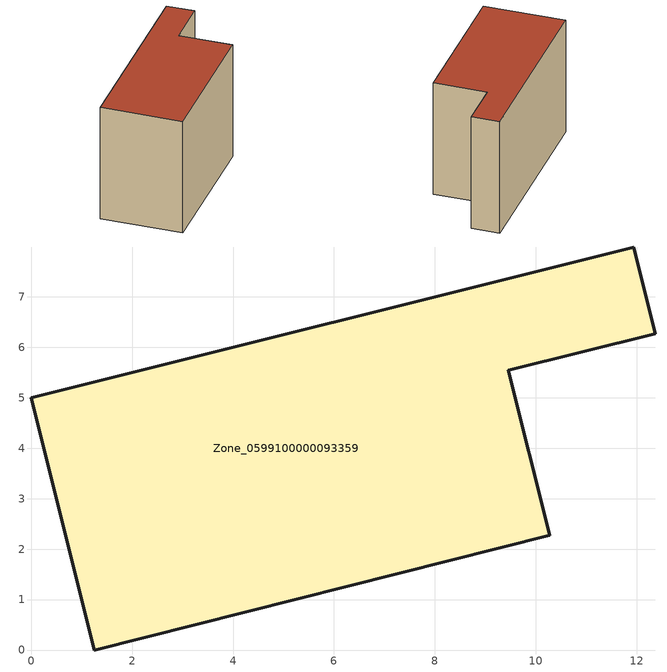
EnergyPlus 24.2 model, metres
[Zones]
Zone_0599100000093359
 floor ground (C_G): 1.25,0 0,5 11.94,7.99 12.37,6.27 9.46,5.55 10.28,2.27 z0
 wall outside (C_F): 12.37,6.27 11.94,7.99 0,5 1.25,0 10.28,2.27 9.46,5.55 12.37,6.27 z0:7.64
 roof outside (C_R): 10.28,2.27 9.46,5.55 12.37,6.27 11.94,7.99 0,5 1.25,0 z7.64
[BUILDING]
Pand.0599100000093359: North Axis=0; Terrain=City; Loads Convergence Tolerance Value=0.04; Temperature Convergence Tolerance Value=0.4; Solar Distribution=FullExterior; Maximum Number of Warmup Days=25; Minimum Number of Warmup Days=1
[Site:Location]
Rotterdam.The.Hague.AP_ZH_NLD Design_Conditions: Latitude=51.96; Longitude=4.45; Time Zone=1; Elevation=-4.5
[SITE:GROUNDTEMPERATURE:BUILDINGSURFACE]
18, 18, 18, 18, 18, 18, 18, 18, 18, 18, 18, 18
[MATERIAL] Thermal Absorptance=0.9; Solar Absorptance=0.7; Visible Absorptance=0.7
Name | Roughness | Thickness | Conductivity | Density | Specific Heat
G.TI.1975-1991 | MediumSmooth | 0.15 | 0.288461 | 540 | 1210
F.TI.1975-1991 | Rough | 0.3 | 0.230769 | 1920 | 840
R.TI.1975-1991 | MediumRough | 0.2 | 0.153846 | 1500 | 1000
[CONSTRUCTION]
C_G: G.TI.1975-1991
C_F: F.TI.1975-1991
C_R: R.TI.1975-1991
[ZONE]
Zone_0599100000093359: Type=1; Multiplier=1; Ceiling Height=Autocalculate; Volume=Autocalculate; Floor Area=autocalculate; Part of Total Floor Area=Yes
[ZONEINFILTRATION:DESIGNFLOWRATE]
Infil_Zone_0599100000093359: Zone or ZoneList or Space or SpaceList=Zone_0599100000093359; Schedule=AlwaysOn; Design Flow Rate Calculation Method=Flow/Area; Flow Rate per Floor Area=0.003; Constant Term Coefficient=1; Temperature Term Coefficient=0; Velocity Term Coefficient=0; Velocity Squared Term Coefficient=0
[HVACTEMPLATE:ZONE:IDEALLOADSAIRSYSTEM]
Zone_0599100000093359: Maximum Heating Supply Air Temperature=50; Minimum Cooling Supply Air Temperature=13; Maximum Heating Supply Air Humidity Ratio=0.0156; Minimum Cooling Supply Air Humidity Ratio=0.0077; Heating Limit=NoLimit; Cooling Limit=NoLimit; Dehumidification Control Type=ConstantSensibleHeatRatio; Cooling Sensible Heat Ratio=0.7; Dehumidification Setpoint=60; Humidification Control Type=None; Humidification Setpoint=30; Outdoor Air Method=None; Outdoor Air Flow Rate per Person=0.00944; Outdoor Air Flow Rate per Zone Floor Area=0; Outdoor Air Flow Rate per Zone=0; Demand Controlled Ventilation Type=None; Outdoor Air Economizer Type=NoEconomizer; Heat Recovery Type=None; Sensible Heat Recovery Effectiveness=0.7; Latent Heat Recovery Effectiveness=0.65
[ZONECONTROL:THERMOSTAT]
ThermostatControl_Zone_0599100000093359: Zone or ZoneList=Zone_0599100000093359; Control Type Schedule=DualSetpointControlType; Control 1=Thermostat_Zone_0599100000093359; Temperature Difference Between Cutout And Setpoint=0
[THERMOSTATSETPOINT:DUALSETPOINT]
Thermostat_Zone_0599100000093359: Heating Setpoint Temperature Schedule=HeatingSetpoint_Zone_0599100000093359; Cooling Setpoint Temperature Schedule=CoolingSetpoint_Zone_0599100000093359
[SCHEDULE:COMPACT]
HeatingSetpoint_Zone_0599100000093359: Through: 12/31, For: AllDays, Until: 24:00, 21
CoolingSetpoint_Zone_0599100000093359: Through: 12/31, For: AllDays, Until: 24:00, 24
DualSetpointControlType: Through: 12/31, For: AllDays, Until: 24:00, 4
AlwaysOn: Through: 12/31, For: AllDays, Until: 24:00, 1
